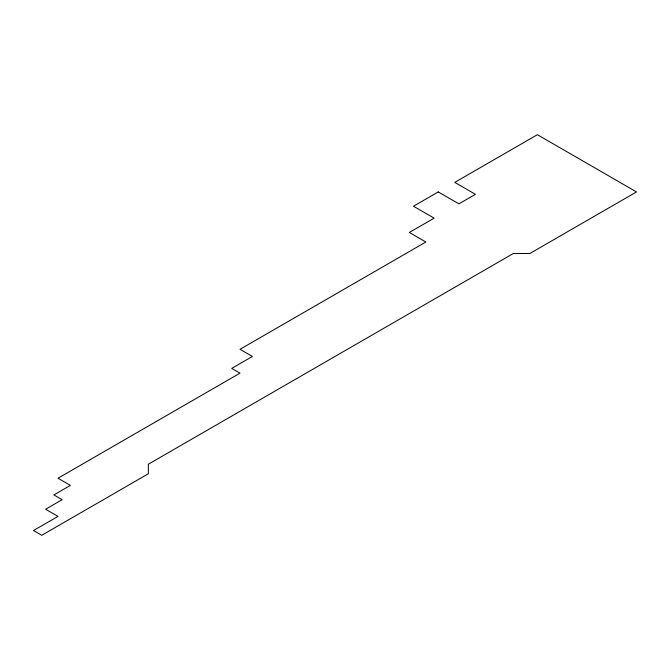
<?xml version="1.0" encoding="UTF-8"?>
<svg xmlns="http://www.w3.org/2000/svg" width="670" height="670" viewBox="0 0 670 670"><rect width="100%" height="100%" fill="white"/><g stroke="black" fill="none" stroke-linecap="round" stroke-linejoin="round"><path stroke-width="1" d="M438.255 191.93L413.474 206.234L434.127 218.16L409.345 232.465L425.86 242.004L240.011 349.305L252.397 356.457L231.745 368.383L240.011 373.148L58.005 478.229L70.392 485.381L53.876 494.921L62.134 499.694L45.61 509.233L58.005 516.386L33.5 530.531L41.758 535.297L148.371 473.749L148.371 464.209L513.371 253.478L529.886 253.478L636.5 191.93L537.374 134.704L454.771 182.391L475.424 194.317L458.908 203.856L438.255 191.93"/></g></svg>
